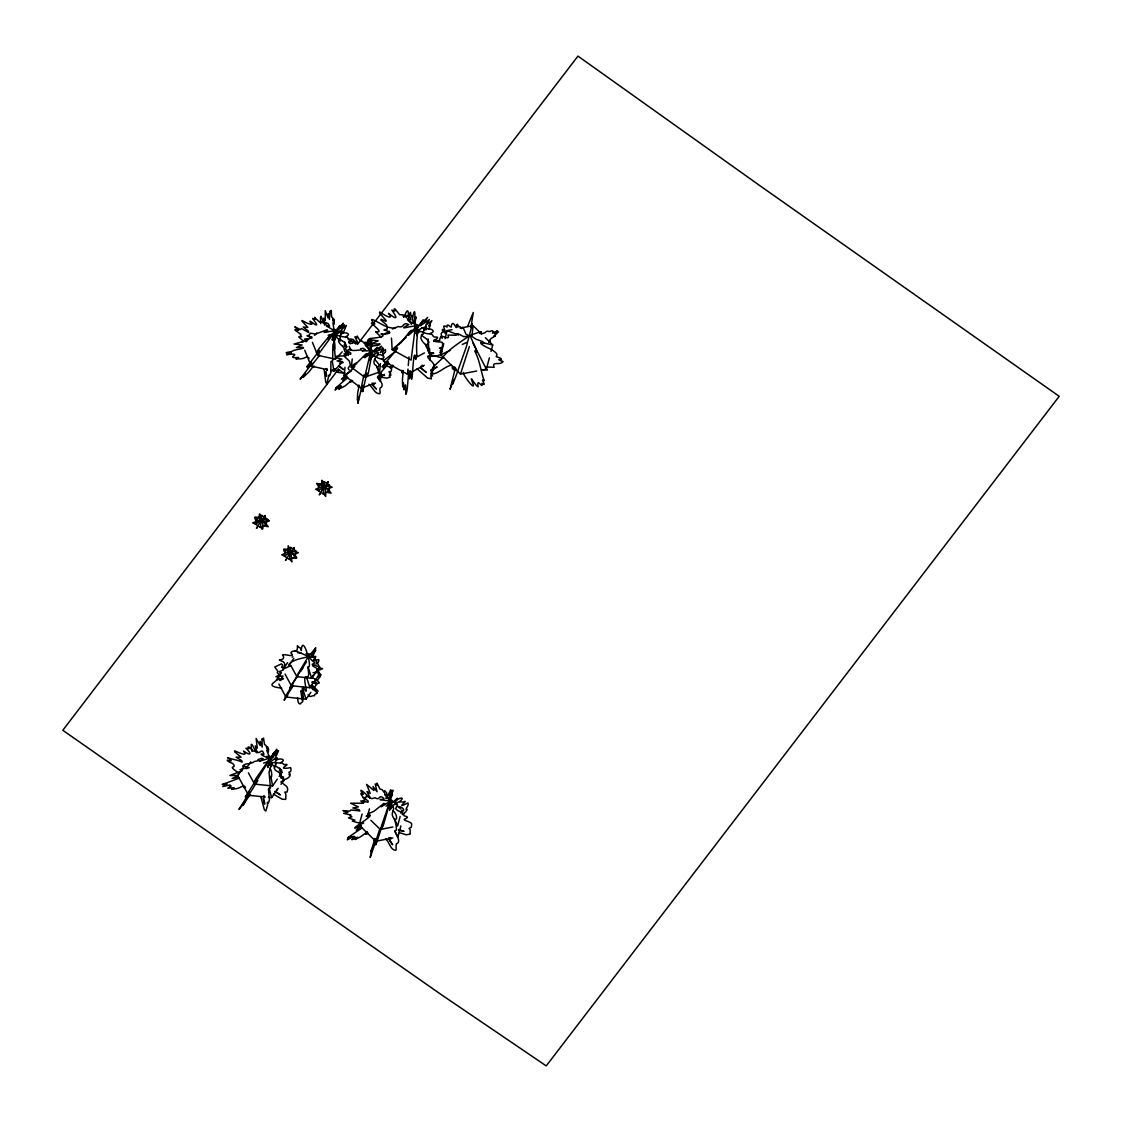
<?xml version="1.0" encoding="UTF-8"?>
<svg xmlns="http://www.w3.org/2000/svg" width="1122" height="1122" viewBox="0 0 1122 1122"><rect width="100%" height="100%" fill="white"/><g stroke="black" fill="none" stroke-linecap="round" stroke-linejoin="round"><path stroke-width="1.5" d="M370.849 820.294L380.288 829.467L388.871 804.488L388.885 797.476L385.744 798.093M385.688 838.807C390.512 844.193 390.512 849.929 395.814 850.336C396.992 849.158 394.692 842.903 397.623 843.365C401.788 839.424 391.76 830.406 396.501 830.084C396.417 826.185 395.547 820.505 392.84 816.718C390.175 811.458 398.072 806.592 389.755 806.914M324.623 325.198L323.907 318.129L325.296 320.443L325.226 310.64L327.947 317.821L328.311 313.543L329.419 319.433L330.036 311.06L330.808 312.631L331.256 310.373L331.593 316.937L332.659 317.694L333.234 321.187L333.683 318.858L334.3 320.149L334.16 324.216L333.262 322.379L333.01 323.234L334.482 333.458L333.22 333.963L335.45 330.527L327.834 338.984L330.597 334.903L328.942 336.446L318.858 348.774L316.362 352.659L319.209 350.26L319.027 351.074L306.727 366.964L311.635 362.224L307.61 367.736L312.028 363.36L300.107 379.222L305.17 373.626L303.122 377.343L308.592 372.308A7.531 0.898 -50.1 0 1 310.079 370.555L313.122 366.347M272.52 755.555C284.385 737.224 267.892 765.513 273.011 754.475M415.547 327.161C412.742 332.21 421.928 332.449 417.047 331.523M323.024 482.474L323.024 481.394L325.562 490.412L325.661 496.401L324.328 494.437M412.559 317.484C417.061 297.092 413.962 339.671 412.419 315.997C409.6 319.63 411.802 304.469 408.717 318.325M301.594 341.775L303.824 341.579L298.733 336.88L301.65 336.684L300.303 335.001L300.906 334.328L295.058 330.205L295.086 329.475L298.704 330.387L294.791 326.811L300.345 329.545L301.495 328.606L308.676 332.491L308.227 330.934L303.164 327.021L307.849 327.358C294.82 313.781 306.18 324.833 311.93 324.216C303.529 313.978 325.1 334.805 312.659 318.494L315.31 319.265L314.777 317.428M395.463 351.368L383.275 360.933L407.552 374.229L407.987 369.04M408.268 365.59L408.969 356.95M370.246 344.819L371.775 340.527L370.12 348.984L369.769 340.569L368.156 345.562L368.142 339.587L366.375 344.145M402.574 370.919L402.167 372.953L401.858 370.274M255.479 524.156L256.111 518.126L261.707 515.391L266.685 518.687L266.054 524.717L260.458 527.452L255.479 524.156L261.819 519.865L266.685 518.687M284.497 556.175L285.114 550.145L290.71 547.41L295.689 550.706L295.072 556.75L289.476 559.471L284.497 556.175L290.836 551.898L295.689 550.706M290.556 560.004L291.874 561.912L290.64 550.607L288.186 545.783L288.074 549.191M318.283 490.665L318.914 484.634L324.51 481.899L329.489 485.209L328.858 491.24L323.262 493.975L318.283 490.665L324.623 486.387L329.489 485.209M326.123 368.563L326.867 370.498L326.965 368.577M375.547 383.107L361.214 388.086L344.159 375.393L345.015 367.329M380.456 363.626L379.573 372.013L364.664 377.202L351.354 367.301L352.252 358.914M381.185 373.374L380.33 381.438L377.385 377.216M471.983 335.296L473.091 325.675L460.118 328.129M359.278 385.393L357.974 391.255A6.858 0.87 -80.1 0 1 357.623 393.317L357.399 400.119L358.844 396.529L357.932 403.345L362.041 385.786L361.593 391.508L363.135 385.421L362.771 391.648L366.642 373.78L367.132 373.191L367.175 376.599L368.451 372.602L371.116 358.353L371.2 356.291L369.994 360.653L371.34 350.316L370.274 353.795L371.803 356.445L372.532 356.207C380.456 355.506 369.587 361.719 376.179 365.66C378.114 368.212 378.254 372.644 379.895 375.183C373.794 376.235 385.141 382.939 381.438 387.258C378.31 387.342 380.933 392.321 379.853 393.724C374.566 393.71 373.991 388.899 368.928 384.215M358.535 385.169L358.381 387.202L358.844 385.645M370.316 351.635C370.358 360.442 382.911 345.604 376.529 356.88C379.18 359.713 383.051 358.227 383.976 360.807C383.598 363.332 389.755 361.41 386.683 364.019C379.348 366.628 393.527 365.604 391.452 369.404L391.283 371.144L388.913 371.901L390.779 373.009L389.46 374.187L391.017 375.057L389.236 375.604L390.204 377.188L386.557 378.142L379.965 376.964M403.191 315.983L403.696 317.119M260.963 797.111L264.315 809.635L265.816 811.038L267.569 805.358L267.401 802.286L268.424 803.001L269.49 799.79L268.41 788.906L270.472 788.079L269.07 772.329L270.248 767.448L271.538 766.312L269.925 764.25L269.056 765.288L268.34 761.193L274.175 752.371L273.053 754.026M414.649 325.646L416.052 316.881L414.663 320.808M260.458 527.452L261.707 515.391M289.476 559.471L290.71 547.41M323.262 493.975L324.51 481.899M361.214 388.086L363.907 374.93M324.174 369.699L325.759 382.42L326.867 383.85L328.914 375.071L329.7 375.8L330.85 372.574L330.906 361.607L332.673 360.807L332.883 344.931L335.422 338.9L333.809 337.161C332.505 336.951 332.982 331.93 336.866 334.216C343.907 329.405 343.009 329.798 340.204 335.759C344.117 338.241 347.708 335.408 348.661 339.195C358.199 337.834 342.561 344.51 352.799 343.248M306.208 676.706C301.453 676.454 310.598 700.268 303.361 687.337C300.43 687.52 305.086 702.723 302.716 697.744C299.967 681.867 300.991 696.608 302.645 700.437M369.713 353.276L369.923 352.098L363.977 357.105L366.852 353.753L365.744 354.187L357.722 362.125L353.528 364.594L351.41 367.399L354.734 365.94L354.706 366.684L341.425 379.18L347.035 376.024L342.771 380.428L347.792 377.469L335.52 388.254L338.69 386.403L335.071 389.993L340.709 385.94L340.148 386.838L341.383 386.248L338.732 389.208L345.029 385.968A6.858 1.388 -39.1 0 1 346.656 384.65L351.761 380.218M259.463 523.427L257.611 526.26M286.475 559.233L285.437 560.425L290.261 552.865M322.266 489.949L319.251 494.858L320.261 493.722M364.664 377.202L370.162 353.949L374.874 355.225M267.597 765.288C269.392 764.587 267.737 770.015 267.583 766.116M455.869 368.409L455.63 370.26L453.933 367.525M455.083 369.11L450.076 389.278L453.597 379.699L452.713 384.075L455.827 376.431L466.331 346.866L472.166 324.623L472.138 323.753L470.931 327.47L473.274 312.491L467.565 326.418M390.779 797.616L389.937 799.313L391.578 790.561L389.446 795.961L390.765 789.72L386.487 798.373M476.682 371.031L460.455 374.103L440.82 354.804L443.765 343.514M445.027 338.662L447.145 330.597L451.998 329.672M481.548 370.106L486.415 369.18L489.36 357.89M491.043 351.424L492.726 344.973L485.363 337.736M454.466 366.936L453.695 369.853L454.634 367.848M365.87 343.977L366.277 342.813L366.249 344.117M392.812 837.938L375.772 841.276L359.138 825.105L362.111 814.067M369.461 808.85L367.315 816.844L370.19 815.203M400.147 816.479L397.567 826.072L395.084 819.916M401.003 813.282L401.858 810.084M400.891 825.89L397.931 836.942L394.678 830.981M388.408 804.236L388.184 805.316L388.731 803.843M375 838.583L370.877 851.724L372.069 848.513L370.176 857.503L376.669 838.681L375.113 844.712L377.441 838.19L375.828 844.726L376.122 844.053L382.251 825.624L382.686 824.951L381.957 828.513L383.654 824.179L390.414 800.575L388.913 804.404L390.694 807.91L391.732 806.83L391.48 808.233M403.836 316.951C404.453 316.488 408.843 303.445 408.366 317.007M374.58 838.443L374.033 840.588L374.664 838.905M276.573 789.509L276.699 790.365M349.068 369.895C345.927 366.613 352.308 367.034 349.713 362.827C350.976 360.148 339.938 355.422 346.586 355.45C349.503 353.332 343.5 352.476 344.412 349.615C344.314 346.277 339.601 345.225 338.465 341.06L339.349 338.774L344.258 342.238L345.492 344.664L344.202 346.544L342.701 346.081M460.455 374.103L469.347 346.586M375.772 841.276L379.559 829.677M390.947 794.937C396.248 781.08 389.053 802.398 391.396 796.396M391.718 796.073C395.393 788.331 383.948 808.78 392.77 805.175C399.713 802.637 397.356 804.516 395.673 808.752C398.254 812.272 402.728 811.22 403.597 814.292C403.022 817.111 409.825 815.736 406.473 818.373C398.591 820.547 413.92 821.15 411.522 825.273L411.325 827.265L409.053 828.401C411.255 830.462 409.53 831.458 410.287 833.337L410.091 834.151L406.164 834.782L398.731 832.426M338.353 369.152L344.973 374.187M372.63 356.88L372.686 355.562L370.709 356.011M335.043 339.167L335.212 337.357L333.725 337.119M418.211 332.715L419.544 331.523C422.868 331.074 425.701 334.3 421.634 334.496L420.862 338.171C422.279 343.248 427.37 344.735 427.664 348.97C426.402 352.196 433.373 353.332 429.88 355.73C421.676 356.123 439.698 364.299 432.517 368.381M417.005 335.773L417.23 333.599L415.533 333.262M428.913 329.209L430.217 325.17L428.716 326.095L431.914 320.64L425.673 325.296L429.403 319.616L420.245 325.773L421.311 323.346L427.622 317.4L424.495 322.393M291.005 686.454L292.646 684.56L285.479 696.411M270.963 763.549L271.033 762.287L268.817 763.577M355.842 344.188L356.025 343.304L354.706 343.094M293.894 548.027L293.319 548.77L294.23 547.55M389.671 810.365L390.007 808.415L388.703 807.812M415.939 325.366C418.983 341.312 415.757 332.477 416.851 355.394M391.059 805.4L391.382 804.32L390.274 805.035M371.326 354.089L372.125 353.388L371.943 354.131M292.225 657.169L292.912 656.791M416.178 329.433L416.963 328.423M388.759 803.296L389.124 802.581L388.773 803.731M429.908 333.529C439.754 330.71 424.144 325.114 423.289 332.056C427.244 335.24 431.241 332.533 432.98 335.534C432.685 338.69 440.497 335.31 436.528 338.97C428.366 341.958 439.586 341.649 442.18 342.322C442.545 344.103 443.765 347.568 439.445 348.171L441.886 349.18L440.175 350.835L442.194 351.635L439.88 352.603L441.367 353.458L441.142 354.37L436.402 356.151L429.263 356.389M278.817 772.343L280.444 772.651L281.762 770.155L275.03 765.569L274.147 767.841L275.297 770.141L280.009 773.268L281.075 777.237L284.413 779.902L280.963 784.264M269.21 761.123L269.659 760.169L268.957 761.137M280.626 762.567C288.761 759.103 275.97 756.719 275.171 762.329C280.205 764.054 281.538 761.572 284.147 764.713C294.16 762.82 273.516 770.618 290.598 767.644C291.033 768.949 291.229 769.748 290.64 771.431C285.998 773.212 292.169 772.679 288.957 774.699C292.618 774.096 287.316 780.028 283.74 779.383M399.558 801.599C407.286 795.274 395.659 798.373 394.804 803.072L395.281 803.366C400.82 801.052 399.698 801.837 403.05 802.09C411.031 798.415 393.009 810.617 407.945 802.889C409.179 805.428 405.982 807.784 406.094 809.411C409.179 807.924 404.747 813.59 402.251 814.67M378.843 349.84L381.41 346.165L375.786 349.924L374.972 351.817L383.415 348.535L380.26 352.631L385.477 349.573L385.519 351.789M264.722 516.19L264.049 516.905M293.726 548.209L290.416 552.669M340.681 327.47L343.262 323.178L337.329 330.541L344.496 324.819L341.439 329.714L346.347 325.436L342.995 333.515M292.982 549.135L293.557 548.363M453.344 366.88L452.362 368.843L455.167 367.469M265.115 515.615L259.519 523.315M322.266 489.893L327.975 482.039M334.637 333.543L334.146 333.753M319.728 676.398L317.792 676.664M327.049 483.456L328.367 481.871L326.923 484.213M316.797 692.204L310.289 687.043M297.232 675.893L289.63 688.123L290.963 686.355M265.171 515.531L264.035 517.859M327.919 482.137L327.217 483.091M250.136 794.853L249.631 795.807L250.571 794.558M395.603 801.108L397.525 798.205L391.396 803.534L388.899 804.39L391.536 801.431L389.713 801.669L381.129 806.774L384.65 803.843L383.878 803.436L373.752 811.416L368.395 813.632M277.288 779.173L272.562 785.961L254.582 784.096L268.312 761.543L273.502 756.943M257.681 526.218L256.447 528.35L257.457 527.2M293.403 549.289L294.174 547.831M317.414 680.255L320.499 676.215L319.377 676.482M268.775 761.445L268.102 762.581L268.803 761.74M265.058 796.971L248.593 795.274L257.878 780.519M312.253 657.001L315.352 650.858M334.075 341.102C335.226 342.911 335.408 351.663 333.234 350.134M249.743 794.951L242.969 805.273L244.722 802.328L238.93 809.467L249.449 792.567L245.76 797.574L249.365 791.655L245.297 797.027L245.648 796.382L256.082 780.014L256.377 779.257L254.035 782.048L256.321 778.009L270.388 757.869L268.382 761.361L271.426 763.9L272.646 762.651C277.443 762.455 276.601 763.83 274.946 765.681M310.584 656.875L312.645 654.364L319.56 667.141L311.664 678.277L296.839 676.636L306.474 661.868M317.442 669.413L319.798 673.789L309.896 687.744L291.327 685.682L297.821 675.725M300.612 671.447L303.403 667.183M310.892 692.372L306.026 699.23L285.928 697.014L293.389 685.57M275.058 758.71L278.565 750.744L274.581 755.709L277.4 750.646L274.413 753.914M270.122 768.5C271.819 770.253 272.744 779.089 270.051 777.49M313.725 366.403L313.164 367.315L314.328 366.221M244.189 766.102L237.485 776.031L232.142 778.486L238.467 777.518L239.14 778.205L222.198 784.502L227.135 784.026L222.815 786.536L230.108 785.007L229.435 785.891L231.188 786.031L227.752 788.247L234.189 787.658L231.567 789.397L236.644 788.626A7.531 2.637 -13.5 0 1 238.846 787.995L243.923 785.512M250.781 761.866L246.055 768.668L249.238 767.644M279.182 776.452L282.015 772.371L279.687 768.163M268.34 797.321L271.636 797.658L278.172 788.275M370.512 350.639L372.224 344.37L370.989 347.287M340.976 333.711C345.492 331.242 352.168 334.3 345.786 336.698M282.646 669.68L287.597 662.695M281.412 672.835L276.545 679.694L283.445 678.866M289.925 663.859L293.866 658.291M287.765 695.191L284.118 700.268L285.591 696.313M312.842 689.623L316.727 684.139L315.17 681.25M341.481 334.005L340.176 330.78L333.192 334.061L317.666 355.295L335.436 359.18L342.196 351.831M333.234 335.001L333.893 334.132M377.23 354.987C381.382 353.416 387.441 357.469 381.606 358.816M392.91 810.785C395.757 812.019 398.731 820.645 394.663 819.228M380.344 375.449C378.941 377.146 383.107 373.36 379.727 377.034M396.445 806.634C400.947 805.442 407.384 810.785 401.101 811.669M338.451 369.278L62.804 730.296L442.054 995.158L546.246 1065.9L1059.196 396.318L760.716 186.266L577.956 56.1L357.525 344.342M374.664 359.194L379.264 364.832L378.086 367.09L376.936 366.487M327.442 369.671L311.159 366.109L319.672 355.113M421.844 335.576L426.598 338.97L428.87 342.028L427.328 344.959L425.617 344.356M380.12 373.346L388.871 363.163L383.275 368.1L388.268 361.691L382.055 366.922L397.314 348.816L397.497 347.82L393.864 350.429L396.922 345.927L401.073 342.547L409.474 331.958L411.578 330.275L408.071 334.973L417.721 325.478L415.042 329.335L416.907 327.975L423.317 319.868L421.227 323.501M315.212 650.732L315.815 650.087L312.701 653.2L315.815 647.759L307.821 657.422L297.26 675.121M389.993 367.693C398.015 359.867 385.337 373.822 393.499 365.66M385.393 352.028L383.415 354.103M306.124 341.789L310.556 336.951M314.511 335.478L316.769 333.024M344.44 349.377L346.698 346.922L344.735 342.084M330.695 370.386L333.949 371.102L341.719 362.63M351.705 380.596L350.134 382.392L352.645 380.765M379.993 377.749L384.411 374.369M364.454 801.964C366.445 799.341 356.431 790.477 363.205 794.362C355.758 783.899 368.325 796.718 370.512 798.415L366.978 791.501L370.218 793.38L366.613 784.404L373.921 790.519L373.037 786.522L377.062 791.739L375.141 783.941L377.062 785.26L377.034 783.114L379.965 789.075L382.097 789.579L384.341 792.679L384.636 790.645L386.767 793.044L386.852 795.442L384.832 793.759L384.678 794.6L389.979 800.715L390.891 803.717L388.899 804.362L391.522 803.17L388.983 800.926L380.035 799.593L383.654 799.173L383.864 798.373C378.324 793.52 380.428 801.332 375.127 797.77L371.789 798.668L366.529 795.975C364.72 796.48 367.988 798.724 363.963 797.504L363.332 797.826L368.03 800.813L368.142 802.202L360.779 800.926L363.051 803.268L350.611 803.198L358.423 806.872L352.883 807.952L359.166 809.789L359.825 810.954L351.046 809.958L349.755 811.122L342.981 810.561L347.89 812.356L343.584 813.366L350.835 814.993L350.176 815.75L351.901 816.76L348.479 817.854L354.889 820.21L352.28 821.08L357.329 822.566A7.531 3.212 15.5 0 1 359.503 822.847L361.452 822.735M367.609 832.398L365.758 834.193L367.974 833.337M419.754 329.98L414.986 329.588L411.101 360.05L392.167 349.685L406.108 337.399M408.646 335.169L414.986 329.588L417.763 333.767M313.627 675.149L312.673 675.514M369.699 352.42L372.448 350.976L370.19 353.851L372.813 352.126L369.825 350.807L362.055 350.877L365.492 349.713L362.953 348.297L360.569 348.69L361.144 349.966L356.319 350.387C350.639 351.186 349.966 348.465 346.922 350.583L350.737 352.981L350.793 354.257L343.977 353.851L346.123 355.632L336.123 356.361M264.764 526.022L268.242 526.723L265.283 522.656L269.35 520.734L267.737 520.271L268.228 519.682L260.43 520.033L252.674 522.852L255.045 523.834M294.511 554.422L298.382 552.683L295.044 551.491L286.601 552.655L281.79 554.801L284.048 555.853M431.157 372.686L432.854 370.765L431.002 371.116L431.423 370.358L437.145 367.006L432.293 368.549M351.354 367.301L356.726 363.486M364.79 357.764L370.162 353.949L371.733 356.964M416.977 328.451L416.809 329.307M344.159 375.393L351.635 370.849M385.996 806.143L388.871 804.488L393.191 806.353M308.971 357.806L308.873 358.689M488.729 342.476L490.019 341.775L490.342 341.018L488.827 341.018L491.282 338.325L495.489 335.941L493.722 336.334L498.505 331.86L494.381 333.655L497.509 330.864L492.432 333.052L493.414 331.551L492.039 330.639C487.453 333.29 488.912 329.026 484.858 332.729C483.063 333.795 476.892 334.23 481.198 332.042C483.386 330.962 472.53 334.019 469.501 335.815C457.552 343.823 448.463 349.784 442.657 357.413L443.541 357.245L432.98 367.132L434.13 366.992L433.401 369.895L430.932 369.657L432.629 372.56L431.143 373.612L432.559 375.954L430.722 375.744L431.437 378.843L427.692 378.128L417.103 368.787M392.476 328.998L395.435 327.414M384.804 333.809L389.362 331.369M414.074 358.465L424.439 352.925M407.552 374.229L424.256 365.281M316.025 663.986C318.255 663.032 319.237 660.872 318.746 659.568L314.412 660.648L313.389 659.792C320.177 652.836 310.752 659.413 309.798 656.258C302.87 658.446 292.618 659.091 288.578 664.981L290.598 665.739L283.726 668.81C284.343 670.97 276.11 671.671 280.514 672.036L279.981 674.687L275.942 676.79L282.968 676.019L281.65 677.646L283.053 678.347C275.661 685.163 284.609 672.709 274.371 682.106C267.387 686.566 277.4 687.505 281.692 688.165M440.82 354.804L450.006 350.401M462.25 344.524L466.85 342.322M359.138 825.105L363.696 822.987M333.795 336.039L335.983 335.197L336.011 336.277M244.975 786.522L243.656 787.476L245.522 787.504M314.623 317.54L319.588 322.084L322.407 322.084L325.717 324.398L325.366 322.421L328.367 323.739L329.559 326.179L326.502 325.268L326.432 326.053L334.104 330.429L335.702 332.939L333.248 333.935L334.917 336.011L336.277 336.74L337.217 335.548C341.901 335.73 340.737 337.147 339.279 338.872M451.521 365.113C444.466 366.431 438.66 374.089 430.974 374.131M367.371 831.921L361.536 836.086A7.531 1.921 -31.3 0 0 359.573 837.307L355.099 839.522L357.497 837.236L351.831 839.705L354.959 836.76L353.444 837.166L354.075 836.213L347.259 839.789L351.551 836.283L347.694 837.769L362.378 827.643L356.235 830.112L361.298 825.708C338.718 835.708 382.883 810.827 366.151 816.283L369.04 814.095L368.339 813.843M317.288 670.886L322.631 668.656L318.774 667.758M263.544 763.072L268.312 761.543L275.171 766.957M293.838 558.069C305.408 560.902 277.765 541.744 284.75 552.052M343.206 362.574L339.405 363.037M307.638 356.431L303.361 358.409A7.531 2.847 -6.2 0 0 301.131 358.788L295.942 358.984L298.606 357.469C282.814 358.647 305.843 352.448 286.531 354.678C301.341 350.891 275.521 354.468 291.58 351.537C294.679 349.335 298.789 349.798 303.557 348.058L302.87 347.245L296.404 347.596L302.07 344.945L294.048 344.047L306.783 340.499L304.427 339.139L311.958 338.101L311.846 336.937L306.993 335.73C310.443 335.057 309.377 334.468 310.247 333.206L315.661 333.991L327.091 329.756L327.806 330.99L324.104 332.407L333.276 330.948L336.109 331.719L333.234 333.977L339.91 325.52L338.171 328.634M270.57 765.793L270.57 764.545L268.677 764.419M328.101 335.24L333.192 334.061L340.555 341.074M318.48 675.528L321.187 674.799L318.311 674.336M334.44 368.956L335.576 368.717M380.288 829.467L392.854 826.998M313.108 672.653C317.049 673.27 317.147 670.577 317.091 668.502L312.715 665.949L312.477 664.715L314.931 662.695C311.089 660.325 311.299 659.077 307.582 655.907C302.842 654.771 293.529 647.787 290.822 652.878C297.807 659.315 278.284 651.447 283.417 656.342C285.311 661.994 273.516 657.857 283.249 661.742C285.759 663.845 284.708 665.949 283.445 667.899L281.594 667.253L282.8 665.22L281.44 663.873L274.75 667.029L277.863 671.194L277.26 672.681L279.616 675.276M344.819 372.532L343.023 372.841A6.858 2.833 6.6 0 0 340.976 372.827L336.277 372.083L338.69 371.059L332.715 369.699M318.55 486.541L316.586 483.4L320.948 484.115L327.905 488.869L332.182 487.172L328.704 485.98L320.387 487.144L315.577 489.29L317.849 490.342M265.437 522.403C262.8 520.678 251.202 512.726 255.746 520.033M281.033 777.42L283.628 777.181L280.935 777.967M347.413 353.192L348.311 353.093M428.969 353.276L433.765 353.206L429.025 352.659M371.2 346.207L378.605 345.211L380.162 344.075L371.424 343.711L378.142 340.85L368.97 339.615L369.124 338.676C373.486 337.876 388.605 337.259 380.905 333.963C387.974 334.3 395.267 332.939 383.948 330.008L384.706 329.489C389.586 329.756 385.547 328.087 387.791 327.161L394.215 328.437L398.24 326.53C404.733 328.69 401.957 321.243 408.829 324.637C393.64 332.196 416.627 323.346 418.422 326.923L415.028 329.475L417.622 328.83L417.356 327.091L415.112 324.398L407.875 320.331L407.51 318.774L410.975 319.994L410.624 318.017L408.674 316.166L406.248 315.324L406.627 317.708L402.896 314.805L399.656 314.693L395.028 308.887L394.088 309.055L394.846 311.145L391.816 310.121C397.987 318.578 397.23 320.359 388.549 313.347C395.182 321.285 382.728 314.412 379.727 311.916L379.502 313.024L386.178 320.555L385.898 321.341L381.2 319.237L380.835 319.966L386.529 324.861L387.02 326.74C382.84 325.787 364.187 312.968 374.818 323.978C362.925 318.662 387.749 334.075 375.59 331.621L381.326 337.442M348.451 352.476L346.361 352.476M380.863 374.972L384.551 375.435L380.905 374.468M266.952 756.27L271.861 756.775M297.821 652.738L301.117 653.102M306.054 653.635L310.99 654.182M398.745 829.551L404.046 831.374L398.801 830.238M336.53 357.581L341.845 359.208L337.035 360.975L342.575 361.649M486.401 366.978L494.227 367.343C491.099 361.242 499.963 365.029 501.913 362.546C505.587 360.835 499.276 361.312 498.827 359.615C504.704 359.98 499.528 357.483 496.317 356.712C495.784 355.758 498.505 355.211 495.644 352.589C490.917 348.213 486.121 347.96 481.001 343.697L480.875 342.631L484.381 343.458L482.698 341.579L475.84 339.153L471.31 335.899L463.779 336.67L458.211 333.795L456.542 334.033L456.093 335.268L447.973 335.085C450.707 341.425 441.184 334.188 440.595 337.133L439.684 339.279C441.844 341.761 433.667 339.643 433.863 341.551M333.711 329.363L336.937 330.064M481.268 342.35L492.726 344.973M349.293 348.998L351.06 349.952L349.124 346.319M482.264 369.783L487.369 370.008L485.77 368.282M452.11 367.315L455.294 368.282M318.914 484.634L324.623 486.387L328.858 491.24M285.114 550.145L290.836 551.898L295.072 556.75M275.311 791.515L280.402 794.909L275.03 791.501M431.241 355.015L443.737 358.269M312.365 682.05C320.569 684.616 322.337 683.466 312.729 677.772M447.145 330.597L458.477 335.029M312.295 664.21L319.56 667.141M315.324 671.98L319.798 673.789M311.888 682.19L316.727 684.139M316.488 692.064L317.288 693.256L314.707 694.406L314.553 695.71C312.182 695.023 309.826 698.459 308.115 694.714M414.579 323.473L418.955 325.871M421.872 327.47L426.248 329.854M273.361 794.053L282.113 799.187L285.647 799.397L285.858 798.541C285.339 796.213 286.881 795.428 284.792 792.076L287.106 792.034L287.737 789.075L286.769 786.522L280.837 781.894L283.782 780.225L280.402 774.152M339.265 365.898L343.5 369.615L339.265 366.698M420.638 366.361L422.868 366.501L422.223 365.169M349.671 340.471L354.019 342.687L352.897 339.237L357.329 343.542L357.497 341.901L354.917 336.838L356.964 337.848L357.189 336.039L360.148 341.004L362.378 341.312L364.846 343.879L365.043 342.084L367.371 344.033L367.581 346.137L365.407 344.791L365.309 345.548L371.087 350.555L372.195 353.121L370.19 353.837L377.413 347.329L375.716 350.05M238.72 773.97C238.748 771.978 229.14 767.672 233.376 766.747C235.564 766.564 233.306 762.792 230.052 762.483C220.782 756.41 238.299 765.274 227.64 757.659C233.909 759.832 235.354 759.384 242.142 762.006L241.609 760.548L236.097 757.182L241.104 757.14L234.568 751.754L234.736 750.842C238.299 752.343 248.972 757.448 243.516 751.081C251.272 756.368 251.973 753.984 245.942 748.234L248.804 748.753L248.004 747.154L248.888 746.915L253.432 751.123L256.447 750.899C259.995 756.102 261.622 746.172 263.965 754.433C256.265 752.343 266.054 757.897 268.607 757.602C274.189 760.464 265.115 761.866 271.201 761.459C273.586 759.033 280.416 755.555 275.942 760.309M327.568 492.53L331.074 493.147L328.171 488.883M310.191 685.808L318.157 691.138L311.425 684.364M370.891 358.745L371.55 357.315L370.148 357.301M370.526 348.998L374.524 351.971M279.28 770.211L282.015 772.371M363.696 801.529L362.532 800.842L363.079 802.973M332.645 337.932L332.393 340.303L332.196 339.223M344.244 344.58L346.698 346.922M390.063 798.626L393.598 802.062M398.324 806.648L400.68 808.934M473.091 325.675L481.675 334.118M306.853 676.917C310.037 677.408 308.087 671.166 308.045 667.324L309.181 666.664C311.018 662.527 302.421 633.72 301.285 650.522C299.953 645.571 299.069 648.979 297.372 645.753C297.877 648.909 296.46 652.752 294.862 650.676M266.054 524.717C259.645 519.752 259.729 507.565 259.154 518.027M258.228 520.552L256.111 518.126C264.68 515.264 263.586 534.282 261.524 527.915M348.143 338.956L348.886 339.826M264.273 795.807L264.497 797.77L263.305 796.073M372.069 383.121L374.187 384.075L373.822 383.149M408.759 320.289L411.423 324.272M426.094 346.347L428.87 350.541L428.183 338.942M348.732 341.579L350.05 343.781M248.383 772.876L254.582 784.096M248.593 795.274L237.668 775.484L229.856 775.512L242.366 770.688L240.066 769.664L247.527 767.644L247.359 766.733L242.618 766.158C245.816 762.133 249.322 765.456 254.484 761.473L258.621 760.604L258.004 759.566L261.692 758.262L263.319 759.005L259.603 761.179L267.99 758.668L271.187 758.991L268.368 761.417L269.827 760.926L269.645 757.701L266.952 750.814L267.176 749.945L268.298 751.894L268.607 749.384L267.513 746.677L267.008 748.781L265.942 745.317L264.568 744.587L263.46 738.08L263.151 740.324L262.043 738.781L262.183 747.098L260.22 741.277L260.206 745.527L256.139 738.458L257.261 748.164L255.325 745.906L256.938 752.904M290.696 665.29L296.839 676.636M285.016 674.042L291.327 685.682M278.887 684.027L285.928 697.014M416.711 355.604L416.374 354.945L415.785 359.433C412.826 338.984 412.573 400.835 410.624 370.891L409.446 378.843L408.969 370.723C407.216 386.038 407.595 390.638 405.898 394.341C405.575 369.769 403.976 403.233 403.415 382.911L402.7 386.824L402.447 381.017A8.892 1.683 -88.2 0 0 402.532 378.31L403.331 370.597M377.216 367.497L379.573 372.013M473.007 343.178L486.415 369.18M251.959 751.417C250.276 741.88 251.286 741.642 255.732 752.119M388.843 837.531L390.905 838.976L390.526 837.517M345.8 348.998L348.381 355.379M312.435 342.378L317.007 353.682M304.721 350.19L311.159 366.109M388.871 804.488L390.722 809.116M322.996 482.488L321.944 480.258L321.958 484.536M424.2 329.616L424.06 328.466L426.528 327.245L426.36 326.446L419.726 329.167C418.646 331.032 413.948 329.91 414.635 327.049M302.505 700.282C303.641 702.933 300.612 701.755 300.668 703.859C298.031 704.293 298.031 701.474 297.554 697.491M367.876 347.021L368.787 349.784M308.031 666.791L311.664 678.277M306.404 676.664L309.896 687.744M302.505 688.109L306.026 699.23M320.682 323.641C320.275 315.296 320.583 312.603 323.459 323.487M463.358 372.42C462.643 375.057 477.327 393.808 472.404 382.223C468.744 372.925 475.223 385.772 478.07 386.753C476.513 376.066 483.287 390.596 481.983 383.373C488.028 387.889 478.996 376.726 484.227 380.723C480.833 371.887 480.272 361.635 474.802 351.13C475.602 348.535 477.551 355.52 476.233 349.349L470.567 336.796L465.953 334.075L463.204 327.792L462.166 327.287L461.647 328.564L459.922 326.558L458.814 326.909L457.355 324.258L456.57 324.819L457.131 327.231L456.065 327.442C453.554 322.351 451.717 321.958 451.184 327.161C449.459 326.516 446.696 322.505 447.033 327.077C440.048 322.785 446.472 331.355 445.364 333.458C444.003 330.036 440.848 326.909 443.092 332.252C440.175 332.463 441.325 335.085 442.11 338.381M269.07 787.967L271.636 797.658M268.312 761.543L268.873 764.797M270.865 776.2L272.562 785.961M332.28 361.088L333.949 371.102M333.192 334.061L335.436 359.18M429.53 348.437L430.231 360.33M391.48 338.087L392.167 349.685M382.476 347.329L382.981 355.828M426.094 372.266L420.54 367.651L426.094 372.266M264.483 802.076L264.61 804.165L263.263 798.401L264.483 802.076M326.207 374.524C327.498 381.564 325.226 365.309 326.207 374.524M376.179 388.913L372.532 384.846L376.207 388.815M392.546 844.6L389.25 839.719L392.546 844.6"/></g></svg>
